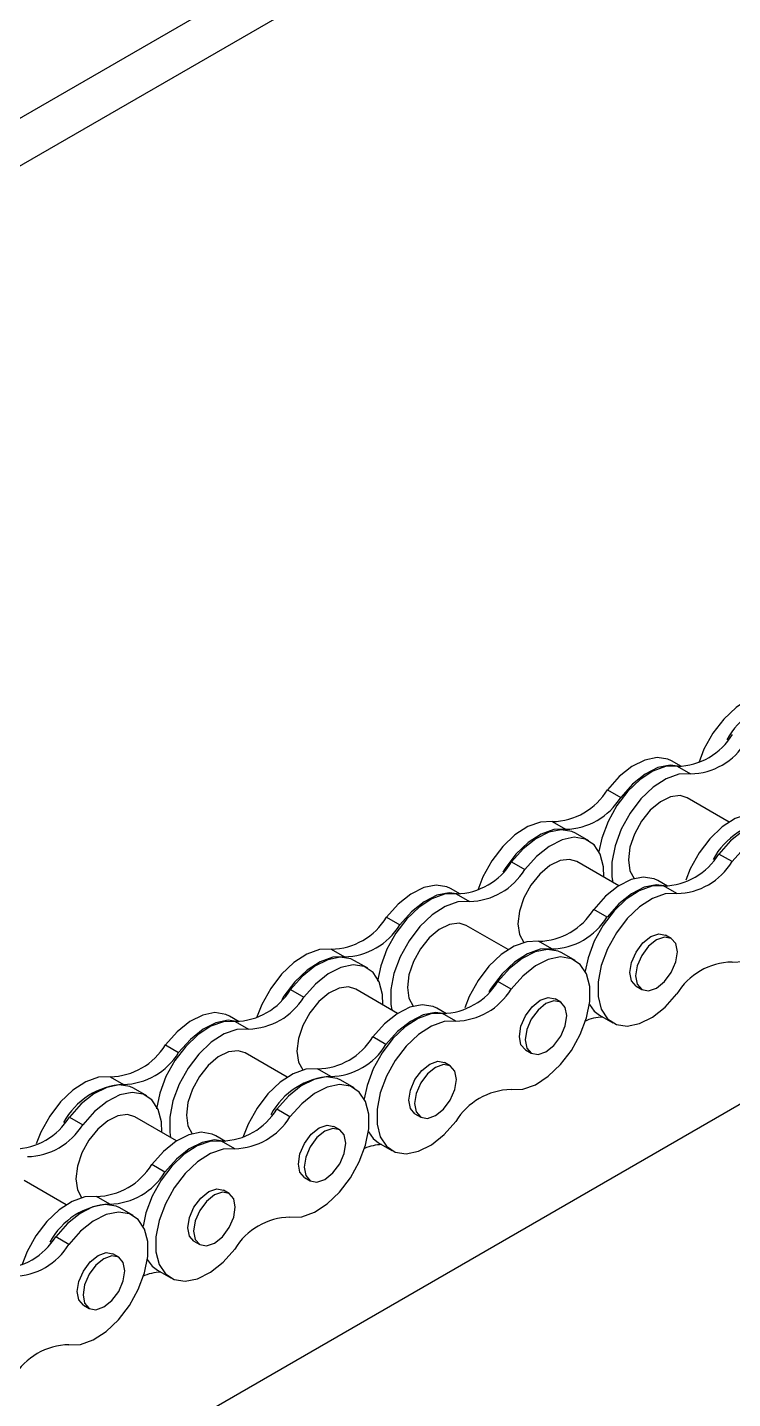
# Model space of a CAD drawing. Header units: metres. Extents: x 0 to 21025, y 0 to 14850.
# Drawn here: x 13735.2 to 13792.5, y 5850.3 to 5961.8 of the extents above; entities that cross this region are included whole.
import ezdxf

# ---------------------------------------------------------------- set-up
doc = ezdxf.new("R2010")
doc.units = ezdxf.units.M
doc.header["$LTSCALE"] = 25
doc.layers.add('SL4', color=4, linetype='Continuous')

msp = doc.modelspace()

# ---------------------------------------------------------------- linework, layer by layer
at = {"layer": 'SL4'}
for p, q in [((13072.59, 5572.262), (14009.488, 6113.122)), ((13072.59, 5568.373), (14009.488, 6109.233)), ((13171.252, 5515.305), (14108.151, 6056.165)), ((13788.333, 5901.711), (13787.534, 5902.173)), ((13788.001, 5901.739), (13789.076, 5901.119)), ((13782.329, 5899.83), (13783.404, 5899.209)), ((13792.218, 5897.206), (13788.811, 5899.173)), ((13777.839, 5897.238), (13778.913, 5896.617)), ((13780.81, 5895.686), (13779.736, 5896.306)), ((13792.45, 5893.987), (13791.375, 5894.607)), ((13774.531, 5893.963), (13775.606, 5893.343)), ((13783.237, 5892.022), (13779.83, 5893.988)), ((13770.373, 5891.343), (13769.573, 5891.805)), ((13787.217, 5891.987), (13786.418, 5892.449)), ((13787.96, 5891.395), (13786.885, 5892.015)), ((13770.041, 5891.371), (13771.115, 5890.751)), ((13782.288, 5889.485), (13781.213, 5890.106)), ((13764.368, 5889.461), (13765.443, 5888.841)), ((13774.257, 5886.837), (13770.85, 5888.804)), ((13777.798, 5886.893), (13776.723, 5887.514)), ((13787.51, 5887.752), (13787.045, 5888.021)), ((13759.878, 5886.869), (13760.953, 5886.249)), ((13779.695, 5885.962), (13778.62, 5886.582)), ((13762.85, 5885.317), (13761.775, 5885.938)), ((13774.49, 5883.618), (13773.415, 5884.239)), ((13756.57, 5883.595), (13757.645, 5882.974)), ((13765.277, 5881.653), (13761.87, 5883.62)), ((13784.646, 5883.866), (13785.112, 5883.597)), ((13769.257, 5881.619), (13768.457, 5882.08)), ((13778.53, 5882.568), (13778.064, 5882.836)), ((13752.412, 5880.975), (13751.613, 5881.436)), ((13752.08, 5881.003), (13753.155, 5880.382)), ((13770, 5881.026), (13768.925, 5881.647)), ((13781.681, 5881.512), (13782.755, 5880.892)), ((13764.327, 5879.117), (13763.252, 5879.737)), ((13746.408, 5879.093), (13747.483, 5878.473)), ((13756.297, 5876.469), (13752.89, 5878.436)), ((13775.666, 5878.682), (13776.132, 5878.413)), ((13769.55, 5877.383), (13769.084, 5877.652)), ((13741.918, 5876.501), (13742.992, 5875.881)), ((13759.837, 5876.525), (13758.762, 5877.145)), ((13761.734, 5875.593), (13760.659, 5876.214)), ((13744.889, 5874.949), (13743.815, 5875.57)), ((13738.61, 5873.226), (13739.685, 5872.606)), ((13747.316, 5871.285), (13743.909, 5873.252)), ((13756.529, 5873.25), (13755.454, 5873.871)), ((13766.686, 5873.498), (13767.152, 5873.229)), ((13751.296, 5871.25), (13750.497, 5871.712)), ((13760.57, 5872.199), (13760.104, 5872.468)), ((13752.039, 5870.658), (13750.964, 5871.278)), ((13763.72, 5871.144), (13764.795, 5870.523)), ((13746.367, 5868.748), (13745.292, 5869.369)), ((13738.336, 5866.101), (13734.929, 5868.067)), ((13751.589, 5867.015), (13751.124, 5867.284)), ((13757.706, 5868.314), (13758.171, 5868.045)), ((13741.877, 5866.156), (13740.802, 5866.777)), ((13743.774, 5865.225), (13742.699, 5865.845)), ((13738.569, 5862.882), (13737.494, 5863.502)), ((13748.725, 5863.129), (13749.191, 5862.861)), ((13742.609, 5861.831), (13742.143, 5862.1)), ((13745.76, 5860.775), (13746.834, 5860.155)), ((13739.745, 5857.945), (13740.211, 5857.676))]:
    msp.add_line(p, q, dxfattribs=at)
at = {"layer": 'SL4', "flags": 128}
for points in [[(13795.799, 5907.606), (13794.85, 5907.575), (13793.819, 5907.207), (13792.771, 5906.527), (13791.773, 5905.576), (13790.887, 5904.416), (13790.168, 5903.117), (13789.742, 5902.025)], [(13787.534, 5902.173), (13787.241, 5902.311), (13786.355, 5902.449), (13785.357, 5902.247), (13784.309, 5901.717), (13783.278, 5900.895), (13782.329, 5899.83)], [(13788.251, 5901.714), (13787.43, 5901.828), (13786.431, 5901.626), (13785.384, 5901.097), (13784.353, 5900.274), (13783.404, 5899.209)], [(13788.001, 5901.739), (13787.052, 5901.708), (13786.021, 5901.341), (13784.973, 5900.66), (13783.975, 5899.71), (13783.089, 5898.549), (13782.37, 5897.251), (13781.864, 5895.897), (13781.632, 5894.815)], [(13789.076, 5901.119), (13788.126, 5901.087), (13787.096, 5900.72), (13786.048, 5900.04), (13785.05, 5899.089), (13784.163, 5897.928), (13783.445, 5896.63), (13782.939, 5895.276), (13782.678, 5893.951), (13782.678, 5892.739), (13782.752, 5892.302)], [(13788.811, 5899.173), (13788.231, 5899.352), (13787.454, 5899.255), (13786.622, 5898.847), (13785.808, 5898.162), (13785.085, 5897.263), (13784.517, 5896.229), (13784.155, 5895.151), (13784.031, 5894.126)], [(13794.683, 5897.882), (13793.734, 5897.85), (13792.703, 5897.483), (13791.655, 5896.803), (13790.657, 5895.852), (13789.771, 5894.691), (13789.052, 5893.393), (13788.685, 5892.479)], [(13777.839, 5897.238), (13776.889, 5897.206), (13775.858, 5896.839), (13774.811, 5896.158), (13773.812, 5895.208), (13772.926, 5894.047), (13772.207, 5892.749), (13771.781, 5891.657)], [(13778.913, 5896.617), (13777.964, 5896.586), (13776.933, 5896.218), (13775.886, 5895.538), (13774.887, 5894.588), (13774.001, 5893.427), (13773.813, 5893.128)], [(13779.736, 5896.306), (13779.443, 5896.445), (13778.557, 5896.582), (13777.559, 5896.38), (13776.511, 5895.851), (13775.48, 5895.028), (13774.531, 5893.963)], [(13796.58, 5896.95), (13796.288, 5897.089), (13795.402, 5897.226), (13794.403, 5897.024), (13793.356, 5896.495), (13792.325, 5895.672), (13791.375, 5894.607)], [(13792.45, 5885.827), (13793.4, 5885.858), (13794.431, 5886.226), (13795.478, 5886.906), (13796.477, 5887.857), (13797.363, 5889.018), (13798.082, 5890.316), (13798.587, 5891.67), (13798.848, 5892.994), (13798.848, 5894.206), (13798.587, 5895.23), (13798.082, 5896), (13797.363, 5896.468), (13796.477, 5896.606), (13795.478, 5896.404), (13794.431, 5895.874), (13793.4, 5895.052), (13792.45, 5893.987)], [(13782.031, 5892.718), (13782.004, 5893.562), (13781.743, 5894.586), (13781.237, 5895.356), (13780.518, 5895.824), (13779.632, 5895.962), (13778.633, 5895.759), (13777.586, 5895.23), (13776.555, 5894.407), (13775.606, 5893.343)], [(13779.83, 5893.988), (13779.251, 5894.167), (13778.474, 5894.071), (13777.641, 5893.662), (13776.828, 5892.978), (13776.105, 5892.079), (13775.537, 5891.045), (13775.175, 5889.967), (13775.05, 5888.942)], [(13784.031, 5894.126), (13784.155, 5893.245), (13784.5, 5892.605)], [(13769.573, 5891.805), (13769.281, 5891.943), (13768.394, 5892.08), (13767.396, 5891.878), (13766.349, 5891.349), (13765.318, 5890.526), (13764.368, 5889.461)], [(13786.885, 5892.015), (13785.936, 5891.984), (13784.905, 5891.616), (13783.857, 5890.936), (13782.859, 5889.985), (13781.973, 5888.825), (13781.254, 5887.526), (13780.748, 5886.172), (13780.517, 5885.09)], [(13786.418, 5892.449), (13786.126, 5892.587), (13785.239, 5892.724), (13784.241, 5892.522), (13783.193, 5891.993), (13782.162, 5891.17), (13781.213, 5890.106)], [(13787.135, 5891.99), (13786.314, 5892.104), (13785.316, 5891.902), (13784.268, 5891.373), (13783.237, 5890.55), (13782.288, 5889.485)], [(13770.041, 5891.371), (13769.091, 5891.34), (13768.06, 5890.972), (13767.013, 5890.292), (13766.014, 5889.341), (13765.128, 5888.18), (13764.409, 5886.882), (13763.904, 5885.528), (13763.649, 5884.266)], [(13771.115, 5890.751), (13770.166, 5890.719), (13769.135, 5890.352), (13768.088, 5889.671), (13767.089, 5888.721), (13766.203, 5887.56), (13765.484, 5886.262), (13764.978, 5884.908), (13764.717, 5883.583), (13764.717, 5882.371), (13764.791, 5881.933)], [(13770.291, 5891.346), (13769.469, 5891.46), (13768.471, 5891.258), (13767.423, 5890.729), (13766.392, 5889.906), (13765.443, 5888.841)], [(13787.96, 5891.395), (13787.011, 5891.363), (13785.98, 5890.996), (13784.932, 5890.315), (13783.934, 5889.365), (13783.048, 5888.204), (13782.329, 5886.906), (13781.823, 5885.552), (13781.562, 5884.227), (13781.562, 5883.015), (13781.823, 5881.992), (13782.329, 5881.222), (13783.048, 5880.753), (13783.934, 5880.616), (13784.932, 5880.818), (13785.98, 5881.347), (13787.011, 5882.17), (13787.96, 5883.235)], [(13770.85, 5888.804), (13770.27, 5888.983), (13769.493, 5888.887), (13768.661, 5888.478), (13767.847, 5887.794), (13767.125, 5886.895), (13766.557, 5885.86), (13766.195, 5884.783), (13766.07, 5883.758)], [(13775.05, 5888.942), (13775.175, 5888.061), (13775.52, 5887.421)], [(13776.723, 5887.514), (13775.773, 5887.482), (13774.742, 5887.115), (13773.695, 5886.434), (13772.697, 5885.484), (13771.81, 5884.323), (13771.092, 5883.025), (13770.724, 5882.111)], [(13784.15, 5884.964), (13784.279, 5885.788), (13784.646, 5886.636), (13785.197, 5887.378), (13785.846, 5887.902), (13786.495, 5888.128), (13787.045, 5888.021)], [(13784.615, 5884.696), (13784.744, 5884.021), (13785.112, 5883.597), (13785.662, 5883.491), (13786.311, 5883.716), (13786.96, 5884.24), (13787.51, 5884.982), (13787.878, 5885.83), (13788.007, 5886.654), (13787.878, 5887.329), (13787.51, 5887.752), (13786.96, 5887.859), (13786.311, 5887.633), (13785.662, 5887.109), (13785.112, 5886.367), (13784.744, 5885.52), (13784.615, 5884.696)], [(13759.878, 5886.869), (13758.929, 5886.838), (13757.898, 5886.47), (13756.85, 5885.79), (13755.852, 5884.84), (13754.966, 5883.679), (13754.247, 5882.381), (13753.821, 5881.289)], [(13760.953, 5886.249), (13760.003, 5886.217), (13758.973, 5885.85), (13757.925, 5885.17), (13756.927, 5884.219), (13756.04, 5883.058), (13755.853, 5882.76)], [(13761.775, 5885.938), (13761.483, 5886.076), (13760.597, 5886.214), (13759.598, 5886.011), (13758.551, 5885.482), (13757.52, 5884.66), (13756.57, 5883.595)], [(13777.798, 5886.893), (13776.848, 5886.862), (13775.817, 5886.494), (13774.77, 5885.814), (13773.771, 5884.863), (13772.885, 5883.702), (13772.698, 5883.404)], [(13778.62, 5886.582), (13778.328, 5886.72), (13777.441, 5886.858), (13776.443, 5886.656), (13775.395, 5886.126), (13774.364, 5885.304), (13773.415, 5884.239)], [(13774.49, 5875.459), (13775.439, 5875.49), (13776.47, 5875.858), (13777.518, 5876.538), (13778.516, 5877.488), (13779.402, 5878.649), (13780.121, 5879.947), (13780.627, 5881.301), (13780.888, 5882.626), (13780.888, 5883.838), (13780.627, 5884.861), (13780.121, 5885.631), (13779.402, 5886.1), (13778.516, 5886.237), (13777.518, 5886.035), (13776.47, 5885.506), (13775.439, 5884.683), (13774.49, 5883.618)], [(13764.07, 5882.35), (13764.043, 5883.194), (13763.782, 5884.217), (13763.276, 5884.987), (13762.558, 5885.456), (13761.671, 5885.593), (13760.673, 5885.391), (13759.625, 5884.862), (13758.595, 5884.039), (13757.645, 5882.974)], [(13784.646, 5883.866), (13784.646, 5883.866), (13784.279, 5884.289), (13784.15, 5884.964)], [(13761.87, 5883.62), (13761.29, 5883.799), (13760.513, 5883.703), (13759.681, 5883.294), (13758.867, 5882.61), (13758.144, 5881.711), (13757.577, 5880.676), (13757.214, 5879.599), (13757.09, 5878.574)], [(13766.07, 5883.758), (13766.195, 5882.877), (13766.54, 5882.237)], [(13775.169, 5879.78), (13775.298, 5880.604), (13775.666, 5881.452), (13776.216, 5882.194), (13776.865, 5882.718), (13777.514, 5882.943), (13778.064, 5882.836)], [(13768.457, 5882.08), (13768.165, 5882.219), (13767.279, 5882.356), (13766.28, 5882.154), (13765.233, 5881.625), (13764.202, 5880.802), (13763.252, 5879.737)], [(13775.635, 5879.511), (13775.764, 5878.836), (13776.132, 5878.413), (13776.682, 5878.306), (13777.331, 5878.532), (13777.98, 5879.056), (13778.53, 5879.798), (13778.898, 5880.646), (13779.027, 5881.47), (13778.898, 5882.144), (13778.53, 5882.568), (13777.98, 5882.675), (13777.331, 5882.449), (13776.682, 5881.925), (13776.132, 5881.183), (13775.764, 5880.335), (13775.635, 5879.511)], [(13780.858, 5882.383), (13781.254, 5881.842), (13781.681, 5881.512)], [(13752.08, 5881.003), (13751.131, 5880.971), (13750.1, 5880.604), (13749.052, 5879.923), (13748.054, 5878.973), (13747.168, 5877.812), (13746.449, 5876.514), (13745.943, 5875.16), (13745.689, 5873.898)], [(13751.613, 5881.436), (13751.32, 5881.574), (13750.434, 5881.712), (13749.436, 5881.51), (13748.388, 5880.981), (13747.357, 5880.158), (13746.408, 5879.093)], [(13752.33, 5880.977), (13751.509, 5881.091), (13750.51, 5880.889), (13749.463, 5880.36), (13748.432, 5879.537), (13747.483, 5878.473)], [(13768.925, 5881.647), (13767.975, 5881.615), (13766.944, 5881.248), (13765.897, 5880.568), (13764.899, 5879.617), (13764.012, 5878.456), (13763.294, 5877.158), (13762.788, 5875.804), (13762.556, 5874.722)], [(13770, 5881.026), (13769.05, 5880.995), (13768.019, 5880.627), (13766.972, 5879.947), (13765.973, 5878.997), (13765.087, 5877.836), (13764.368, 5876.538), (13763.863, 5875.184), (13763.602, 5873.859), (13763.602, 5872.647), (13763.863, 5871.624), (13764.368, 5870.854), (13765.087, 5870.385), (13765.973, 5870.248), (13766.972, 5870.45), (13768.019, 5870.979), (13769.05, 5871.802), (13770, 5872.867)], [(13769.175, 5881.621), (13768.353, 5881.736), (13767.355, 5881.533), (13766.308, 5881.004), (13765.277, 5880.182), (13764.327, 5879.117)], [(13753.155, 5880.382), (13752.205, 5880.351), (13751.175, 5879.983), (13750.127, 5879.303), (13749.129, 5878.352), (13748.242, 5877.192), (13747.524, 5875.893), (13747.018, 5874.539), (13746.757, 5873.215), (13746.757, 5872.003), (13746.831, 5871.565)], [(13775.666, 5878.682), (13775.666, 5878.682), (13775.298, 5879.105), (13775.169, 5879.78)], [(13752.89, 5878.436), (13752.31, 5878.615), (13751.533, 5878.518), (13750.701, 5878.11), (13749.887, 5877.426), (13749.164, 5876.526), (13748.596, 5875.492), (13748.234, 5874.415), (13748.11, 5873.39)], [(13757.09, 5878.574), (13757.214, 5877.693), (13757.56, 5877.053)], [(13766.189, 5874.596), (13766.318, 5875.42), (13766.686, 5876.268), (13767.236, 5877.01), (13767.885, 5877.534), (13768.534, 5877.759), (13769.084, 5877.652)], [(13766.655, 5874.327), (13766.784, 5873.652), (13767.151, 5873.229), (13767.702, 5873.122), (13768.351, 5873.348), (13769, 5873.872), (13769.55, 5874.614), (13769.918, 5875.461), (13770.047, 5876.285), (13769.918, 5876.96), (13769.55, 5877.383), (13769, 5877.49), (13768.351, 5877.265), (13767.702, 5876.741), (13767.151, 5875.999), (13766.784, 5875.151), (13766.655, 5874.327)], [(13741.918, 5876.501), (13740.968, 5876.47), (13739.937, 5876.102), (13738.89, 5875.422), (13737.891, 5874.471), (13737.005, 5873.31), (13736.286, 5872.012), (13735.9, 5871.042)], [(13758.762, 5877.145), (13757.813, 5877.114), (13756.782, 5876.746), (13755.734, 5876.066), (13754.736, 5875.115), (13753.85, 5873.955), (13753.131, 5872.656), (13752.705, 5871.564)], [(13760.659, 5876.214), (13760.367, 5876.352), (13759.481, 5876.489), (13758.482, 5876.287), (13757.435, 5875.758), (13756.404, 5874.935), (13755.454, 5873.871)], [(13743.815, 5875.57), (13743.522, 5875.708), (13742.636, 5875.845), (13741.638, 5875.643), (13740.59, 5875.114), (13739.559, 5874.291), (13738.61, 5873.226)], [(13746.11, 5871.981), (13746.083, 5872.826), (13745.822, 5873.849), (13745.316, 5874.619), (13744.597, 5875.087), (13743.711, 5875.225), (13742.712, 5875.023), (13741.665, 5874.493), (13740.634, 5873.671), (13739.685, 5872.606)], [(13756.529, 5865.09), (13757.479, 5865.122), (13758.51, 5865.489), (13759.557, 5866.169), (13760.556, 5867.12), (13761.442, 5868.281), (13762.161, 5869.579), (13762.666, 5870.933), (13762.927, 5872.258), (13762.927, 5873.47), (13762.666, 5874.493), (13762.161, 5875.263), (13761.442, 5875.731), (13760.556, 5875.869), (13759.557, 5875.667), (13758.51, 5875.138), (13757.479, 5874.315), (13756.529, 5873.25)], [(13766.686, 5873.498), (13766.686, 5873.498), (13766.318, 5873.921), (13766.189, 5874.596)], [(13743.909, 5873.252), (13743.33, 5873.431), (13742.553, 5873.334), (13741.72, 5872.926), (13740.907, 5872.241), (13740.184, 5871.342), (13739.616, 5870.308), (13739.254, 5869.23), (13739.129, 5868.206)], [(13748.11, 5873.39), (13748.234, 5872.508), (13748.579, 5871.868)], [(13750.497, 5871.712), (13750.205, 5871.85), (13749.318, 5871.988), (13748.32, 5871.786), (13747.272, 5871.256), (13746.241, 5870.434), (13745.292, 5869.369)], [(13757.209, 5869.412), (13757.338, 5870.236), (13757.706, 5871.083), (13758.256, 5871.826), (13758.905, 5872.349), (13759.554, 5872.575), (13760.104, 5872.468)], [(13757.674, 5869.143), (13757.804, 5868.468), (13758.171, 5868.045), (13758.721, 5867.938), (13759.37, 5868.164), (13760.019, 5868.687), (13760.57, 5869.43), (13760.937, 5870.277), (13761.066, 5871.101), (13760.937, 5871.776), (13760.57, 5872.199), (13760.019, 5872.306), (13759.37, 5872.081), (13758.721, 5871.557), (13758.171, 5870.815), (13757.804, 5869.967), (13757.674, 5869.143)], [(13762.898, 5872.015), (13763.294, 5871.474), (13763.72, 5871.144)], [(13750.964, 5871.278), (13750.015, 5871.247), (13748.984, 5870.88), (13747.936, 5870.199), (13746.938, 5869.249), (13746.052, 5868.088), (13745.333, 5866.79), (13744.827, 5865.436), (13744.596, 5864.354)], [(13752.039, 5870.658), (13751.09, 5870.626), (13750.059, 5870.259), (13749.011, 5869.579), (13748.013, 5868.628), (13747.127, 5867.467), (13746.408, 5866.169), (13745.902, 5864.815), (13745.641, 5863.491), (13745.641, 5862.278), (13745.902, 5861.255), (13746.408, 5860.485), (13747.127, 5860.017), (13748.013, 5859.879), (13749.011, 5860.081), (13750.059, 5860.611), (13751.09, 5861.433), (13752.039, 5862.498)], [(13751.214, 5871.253), (13750.393, 5871.367), (13749.395, 5871.165), (13748.347, 5870.636), (13747.316, 5869.813), (13746.367, 5868.748)], [(13757.706, 5868.314), (13757.706, 5868.314), (13757.338, 5868.737), (13757.209, 5869.412)], [(13739.129, 5868.206), (13739.254, 5867.324), (13739.599, 5866.684)], [(13748.229, 5864.228), (13748.358, 5865.052), (13748.725, 5865.899), (13749.276, 5866.641), (13749.925, 5867.165), (13750.574, 5867.391), (13751.124, 5867.284)], [(13740.802, 5866.777), (13739.852, 5866.745), (13738.821, 5866.378), (13737.774, 5865.698), (13736.776, 5864.747), (13735.889, 5863.586), (13735.171, 5862.288), (13734.744, 5861.196)], [(13748.694, 5863.959), (13748.823, 5863.284), (13749.191, 5862.861), (13749.741, 5862.754), (13750.39, 5862.979), (13751.039, 5863.503), (13751.589, 5864.245), (13751.957, 5865.093), (13752.086, 5865.917), (13751.957, 5866.592), (13751.589, 5867.015), (13751.039, 5867.122), (13750.39, 5866.896), (13749.741, 5866.373), (13749.191, 5865.63), (13748.823, 5864.783), (13748.694, 5863.959)], [(13742.699, 5865.845), (13742.407, 5865.984), (13741.52, 5866.121), (13740.522, 5865.919), (13739.474, 5865.39), (13738.443, 5864.567), (13737.494, 5863.502)], [(13738.569, 5854.722), (13739.518, 5854.753), (13740.549, 5855.121), (13741.597, 5855.801), (13742.595, 5856.752), (13743.481, 5857.912), (13744.2, 5859.211), (13744.706, 5860.565), (13744.967, 5861.889), (13744.967, 5863.101), (13744.706, 5864.125), (13744.2, 5864.895), (13743.481, 5865.363), (13742.595, 5865.501), (13741.597, 5865.298), (13740.549, 5864.769), (13739.518, 5863.946), (13738.569, 5862.882)], [(13748.725, 5863.129), (13748.725, 5863.13), (13748.358, 5863.553), (13748.229, 5864.228)], [(13739.248, 5859.043), (13739.377, 5859.867), (13739.745, 5860.715), (13740.295, 5861.457), (13740.944, 5861.981), (13741.593, 5862.207), (13742.143, 5862.1)], [(13739.714, 5858.775), (13739.843, 5858.1), (13740.211, 5857.677), (13740.761, 5857.57), (13741.41, 5857.795), (13742.059, 5858.319), (13742.609, 5859.061), (13742.977, 5859.909), (13743.106, 5860.733), (13742.977, 5861.408), (13742.609, 5861.831), (13742.059, 5861.938), (13741.41, 5861.712), (13740.761, 5861.188), (13740.211, 5860.446), (13739.843, 5859.599), (13739.714, 5858.775)], [(13744.937, 5861.647), (13745.333, 5861.106), (13745.76, 5860.775)], [(13739.745, 5857.945), (13739.745, 5857.945), (13739.377, 5858.368), (13739.248, 5859.043)]]:
    msp.add_lwpolyline(points, dxfattribs=at)
at = {"layer": 'SL4'}
for centre, radius, start, end in [((13797.192, 5901.139), 5.855, 93.11014, 152.07323), ((13787.891, 5907.115), 5.376, 271.17027, 328.82435), ((13788.966, 5906.494), 5.376, 271.17027, 328.82435), ((13777.729, 5902.613), 5.376, 271.17027, 328.82435), ((13778.804, 5901.993), 5.376, 271.17027, 328.82435), ((13796.076, 5891.415), 5.855, 93.11014, 152.07323), ((13786.776, 5897.39), 5.376, 271.17027, 328.82435), ((13769.931, 5896.746), 5.376, 271.17027, 328.82435), ((13771.006, 5896.126), 5.376, 271.17027, 328.82435), ((13787.85, 5896.77), 5.376, 271.17027, 328.82435), ((13776.613, 5892.889), 5.376, 271.17027, 328.82435), ((13759.768, 5892.245), 5.376, 271.17027, 328.82435), ((13760.843, 5891.624), 5.376, 271.17027, 328.82435), ((13777.688, 5892.268), 5.376, 271.17027, 328.82435), ((13792.56, 5880.452), 5.376, 91.17027, 148.82435), ((13768.815, 5887.022), 5.376, 271.17027, 328.82435), ((13751.97, 5886.378), 5.376, 271.17027, 328.82435), ((13753.045, 5885.757), 5.376, 271.17027, 328.82435), ((13769.89, 5886.402), 5.376, 271.17027, 328.82435), ((13781.99, 5877.865), 3.488, 90.56121, 116.02926), ((13758.652, 5882.52), 5.376, 271.17027, 328.82435), ((13741.808, 5881.876), 5.376, 271.17027, 328.82435), ((13742.883, 5881.256), 5.376, 271.17027, 328.82435), ((13759.727, 5881.9), 5.376, 271.17027, 328.82435), ((13760.155, 5870.678), 5.855, 93.11014, 152.07323), ((13743.31, 5870.034), 5.855, 93.11014, 152.07323), ((13774.6, 5870.083), 5.376, 91.17027, 148.82435), ((13734.01, 5876.01), 5.376, 271.17027, 328.82435), ((13750.855, 5876.654), 5.376, 271.17027, 328.82435), ((13751.929, 5876.033), 5.376, 271.17027, 328.82435), ((13735.085, 5875.389), 5.376, 271.17027, 328.82435), ((13764.024, 5867.539), 3.446, 90.48433, 114.65105), ((13740.692, 5872.152), 5.376, 271.17027, 328.82435), ((13741.767, 5871.532), 5.376, 271.17027, 328.82435), ((13742.194, 5860.31), 5.855, 93.11014, 152.07323), ((13756.639, 5859.715), 5.376, 91.17027, 148.82435), ((13732.894, 5866.285), 5.376, 271.17027, 328.82435), ((13733.969, 5865.665), 5.376, 271.17027, 328.82435), ((13746.069, 5857.128), 3.488, 90.56121, 116.02926), ((13738.679, 5849.347), 5.376, 91.17027, 148.82435)]:
    msp.add_arc(centre, radius, start, end, dxfattribs=at)

doc.saveas('drawing.dxf')
